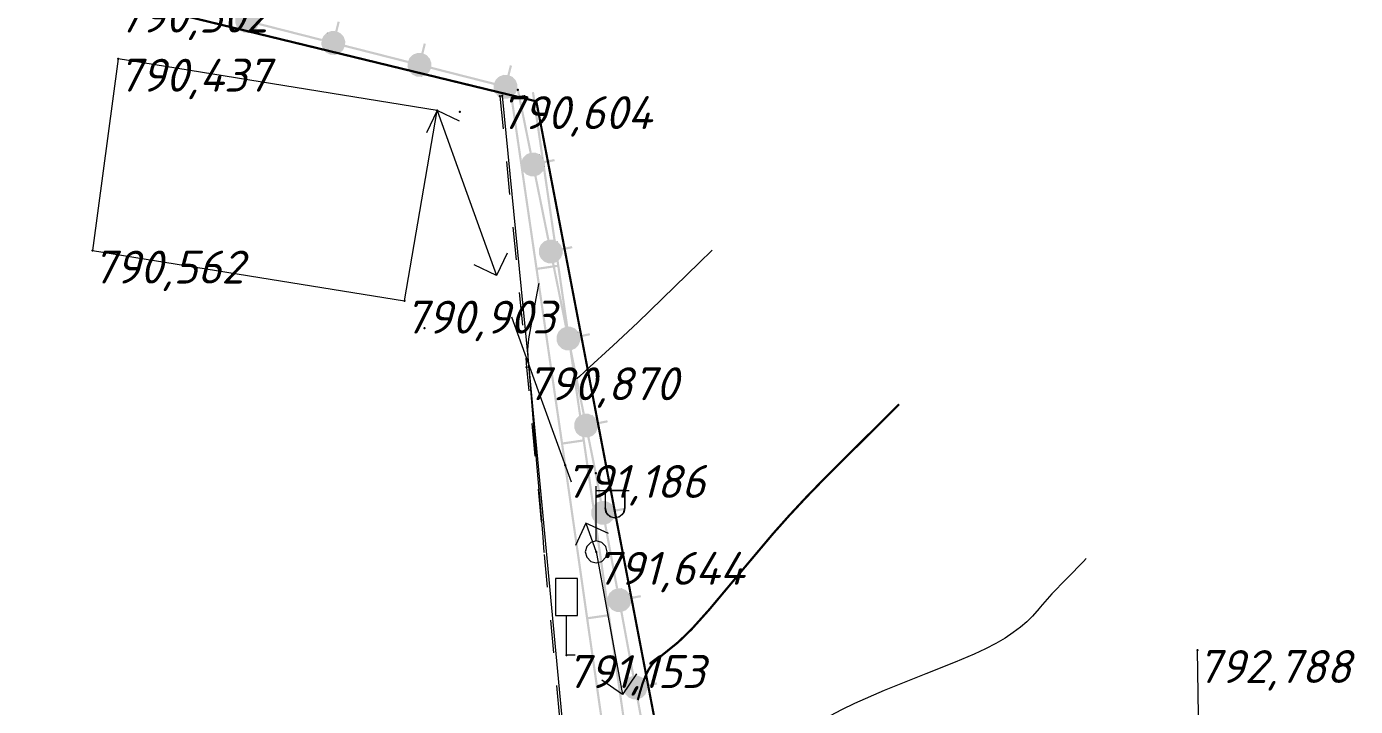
# Model space of a CAD drawing. Header units: metres. Extents: x 629572 to 645168, y 4785785 to 4790166.
# Drawn here: x 634812.4 to 634873, y 4788317.5 to 4788348.5 of the extents above; entities that cross this region are included whole.
import ezdxf

# ---------------------------------------------------------------- set-up
doc = ezdxf.new("R2010")
doc.units = ezdxf.units.M
doc.linetypes.add('Сплошная', pattern=[0])
doc.linetypes.add('Штриховая 1.5-1.5', pattern=[3, 1.5, -1.5])
doc.layers.get('0').update_dxf_attribs({"linetype": 'CONTINUOUS'})
for name, color, linetype in [('Газопровод подземный', 7, 'CONTINUOUS'), ('Горизонтали', 7, 'CONTINUOUS'), ('Дороги  грунтовые_ проселочные (бровка-сплошная)', 7, 'CONTINUOUS'), ('Дороги с покрытием (край_ бровка)', 7, 'CONTINUOUS'), ('Дорожн. знаки (прочие)', 7, 'CONTINUOUS'), ('Здания и строения', 7, 'CONTINUOUS'), ('Нурсултан', 7, 'CONTINUOUS'), ('Ограды каменные и жб (H более 1м) - по краю', 7, 'CONTINUOUS'), ('Ограды металлические (H более 1м) на металлических круглых столбах с шагом', 7, 'CONTINUOUS'), ('Проезжие части улиц и тротуаров (без бортового камня)', 7, 'CONTINUOUS'), ('Фонарь электр._ на мет.столб', 7, 'CONTINUOUS')]:
    doc.layers.add(name, color=color, linetype=linetype)
doc.layers.add('ЛЭП н.напряж. подзем.', color=10, linetype='SIL_KAB_NIZVOLT', lineweight=13)
doc.styles.add('ISOCPEUR', font='isocpeui.ttf')
doc.styles.get("Standard").update_dxf_attribs({"font": 'isocpeui.ttf'})
doc.linetypes.add('GAZ_NADZ', pattern='A,10,-2.2,["|",Standard,S=1.8,R=0,X=-1.5,Y=-1],0,["-",Standard,S=1.5,R=0,X=-1.5,Y=0.05],-0.05', length=12.25)
doc.linetypes.add('SIL_KAB_NIZVOLT', pattern='A,1,["<",Standard,S=1.6,R=0,X=-1,Y=-0.8],6,0,1,[">",Standard,S=1.6,R=0,X=-0.8,Y=-0.8],-2,8,-2', length=20)

# ---------------------------------------------------------------- blocks, each defined once
blk = doc.blocks.new('15 - 206.3.а знаки дорожн прочие')
at = {"color": 7, "linetype": 'Continuous', "lineweight": 0, "true_color": 0xffffff, "flags": 128}
blk.add_lwpolyline([(0.5, 3.5), (-0.5, 3.5), (-0.5, 1.8), (0, 1.8), (0.5, 1.8), (0.5, 3.5)], close=True, dxfattribs=at)
at = {"color": 7, "linetype": 'Continuous', "lineweight": 0, "flags": 128}
blk.add_lwpolyline([(0.4, 0), (0, 0), (0, 1.8)], dxfattribs=at)
at = {"color": 7, "style": 'ISOCPEUR', "flags": 1}
for tag in ['X', 'Отметка', 'Имя объекта CREDO-III', 'Код объекта CREDO-III', 'Номер', 'Примечание', 'Y']:
    blk.add_attdef(tag, (0, 0), '', height=2.5, dxfattribs=at)
blk = doc.blocks.new('34 - 110.1.1 фонарь на  метал.столб')
at = {"color": 7, "linetype": 'Continuous', "lineweight": 0, "flags": 128}
for points in [[(0, 0.5), (0, 3)], [(0, 2.8), (1.5, 2.8)], [(0.4, 2.8), (0.4, 2)], [(1.3, 2.8), (1.3, 2)], [(1.3, 2), (1.266, 1.828), (1.168, 1.682), (1.022, 1.584), (0.85, 1.55), (0.678, 1.584), (0.532, 1.682), (0.434, 1.828), (0.4, 2)]]:
    blk.add_lwpolyline(points, dxfattribs=at)
at = {"color": 7, "linetype": 'Continuous', "lineweight": 0, "true_color": 0xffffff, "flags": 128}
blk.add_lwpolyline([(1.3, 2.8), (0.4, 2.8), (0.4, 2), (0.46, 1.775), (0.625, 1.61), (0.85, 1.55), (1.075, 1.61), (1.24, 1.775), (1.3, 2), (1.3, 2.8)], close=True, dxfattribs=at)
at = {"color": 7, "linetype": 'Continuous', "lineweight": 0, "flags": 128}
blk.add_lwpolyline([(0, 0.5), (-0.25, 0.433), (-0.433, 0.25), (-0.5, 0), (-0.433, -0.25), (-0.25, -0.433), (0, -0.5), (0.25, -0.433), (0.433, -0.25), (0.5, 0), (0.433, 0.25), (0.25, 0.433), (0, 0.5)], close=True, dxfattribs=at)
at = {"color": 7, "style": 'ISOCPEUR', "flags": 1}
for tag in ['X', 'Отметка', 'Имя объекта CREDO-III', 'Код объекта CREDO-III', 'Y']:
    blk.add_attdef(tag, (0, 0), '', height=2.5, dxfattribs=at)

msp = doc.modelspace()

# ---------------------------------------------------------------- hatches: boundary and pattern name
at = {"layer": 'Ограды каменные и жб (H более 1м) - по краю'}
for points in [[(634834.798, 4788343.237), (634835.21, 4788340.411), (634835.647, 4788337.414), (634835.654, 4788337.364), (634835.704, 4788337.371), (634836.693, 4788337.516), (634836.686, 4788337.565), (634836.693, 4788337.516), (634836.743, 4788337.523), (634836.736, 4788337.572), (634836.298, 4788340.57), (634835.886, 4788343.396), (634835.581, 4788345.489), (634835.482, 4788345.474), (634835.787, 4788343.381), (634836.199, 4788340.555), (634836.629, 4788337.607), (634835.739, 4788337.477), (634835.309, 4788340.425), (634834.897, 4788343.251), (634834.591, 4788345.344), (634834.493, 4788345.33)], [(634835.96, 4788335.271), (634836.372, 4788332.445), (634836.809, 4788329.448), (634836.816, 4788329.398), (634836.866, 4788329.406), (634837.855, 4788329.55), (634837.905, 4788329.557), (634837.897, 4788329.607), (634837.848, 4788329.599), (634837.897, 4788329.607), (634837.46, 4788332.604), (634837.048, 4788335.43), (634836.743, 4788337.523), (634836.644, 4788337.508), (634836.949, 4788335.415), (634837.361, 4788332.589), (634837.791, 4788329.642), (634836.901, 4788329.512), (634836.471, 4788332.46), (634836.059, 4788335.286), (634835.753, 4788337.378), (634835.654, 4788337.364)], [(634837.217, 4788327.319), (634837.05, 4788328.484), (634837.05, 4788328.484), (634837.05, 4788328.484), (634837.001, 4788328.477), (634837.05, 4788328.484), (634836.915, 4788329.413), (634836.816, 4788329.398), (634836.952, 4788328.47), (634836.995, 4788328.476), (634836.952, 4788328.47), (634837.118, 4788327.305), (634837.524, 4788324.478), (634837.953, 4788321.48), (634837.96, 4788321.43), (634838.01, 4788321.437), (634839, 4788321.579), (634838.993, 4788321.629), (634839, 4788321.579), (634839.049, 4788321.586), (634839.042, 4788321.636), (634838.612, 4788324.634), (634838.207, 4788327.461), (634838.04, 4788328.626), (634838.04, 4788328.627), (634838.04, 4788328.629), (634837.905, 4788329.557), (634837.806, 4788329.543), (634837.941, 4788328.614), (634837.941, 4788328.613), (634837.941, 4788328.612), (634838.108, 4788327.447), (634838.513, 4788324.62), (634838.936, 4788321.671), (634838.045, 4788321.543), (634837.623, 4788324.492)], [(634839.179, 4788313.622), (634839.18, 4788313.622), (634839.18, 4788313.622), (634838.765, 4788316.524), (634838.359, 4788319.351), (634838.059, 4788321.444), (634837.96, 4788321.43), (634838.26, 4788319.336), (634838.666, 4788316.509), (634839.081, 4788313.607), (634839.082, 4788313.606), (634839.082, 4788313.605), (634839.1, 4788313.509), (634839.11, 4788313.46), (634839.159, 4788313.47), (634840.141, 4788313.658), (634840.19, 4788313.668), (634840.18, 4788313.717), (634840.167, 4788313.788), (634839.754, 4788316.665), (634839.349, 4788319.493), (634839.049, 4788321.586), (634838.95, 4788321.572), (634839.25, 4788319.478), (634839.655, 4788316.651), (634840.068, 4788313.771), (634840.073, 4788313.747), (634839.189, 4788313.577), (634839.18, 4788313.622)]]:
    msp.add_hatch(color=7, dxfattribs=at).paths.add_polyline_path(points)
at = {"layer": 'Ограды металлические (H более 1м) на металлических круглых столбах с шагом'}
for points in [[(634823.016, 4788348.543), (634825.884, 4788347.813), (634825.908, 4788347.91), (634823.041, 4788348.64), (634823.049, 4788348.793), (634822.999, 4788348.796), (634822.999, 4788348.796), (634823.042, 4788348.794), (634823.049, 4788348.793), (634823.046, 4788348.813), (634822.981, 4788348.997), (634822.934, 4788348.98), (634822.971, 4788349.013), (634822.919, 4788349.033), (634822.887, 4788349.046), (634822.971, 4788349.013), (634822.841, 4788349.159), (634822.834, 4788349.166), (634822.825, 4788349.17), (634822.804, 4788349.125), (634822.804, 4788349.125), (634822.825, 4788349.17), (634822.805, 4788349.17), (634822.723, 4788349.167), (634822.825, 4788349.17), (634822.686, 4788349.237), (634822.799, 4788349.681), (634822.703, 4788349.706), (634822.589, 4788349.261), (634822.455, 4788349.268), (634822.435, 4788349.269), (634822.426, 4788349.27), (634822.416, 4788349.267), (634822.295, 4788349.224), (634822.232, 4788349.202), (634822.249, 4788349.154), (634822.249, 4788349.154), (634822.232, 4788349.202), (634822.223, 4788349.198), (634822.215, 4788349.192), (634822.227, 4788349.179), (634822.233, 4788349.173), (634822.215, 4788349.192), (634822.182, 4788349.161), (634822.07, 4788349.061), (634822.104, 4788349.024), (634822.059, 4788349.046), (634821.975, 4788348.87), (634822.01, 4788348.853), (634822.011, 4788348.852), (634821.975, 4788348.87), (634821.97, 4788348.861), (634821.97, 4788348.851), (634822.01, 4788348.848), (634821.97, 4788348.851), (634821.96, 4788348.656), (634821.962, 4788348.636), (634822.009, 4788348.653), (634822.009, 4788348.653), (634821.962, 4788348.636), (634822.027, 4788348.453), (634822.037, 4788348.436), (634822.074, 4788348.469), (634822.037, 4788348.436), (634822.168, 4788348.291), (634822.183, 4788348.279), (634822.359, 4788348.195), (634822.368, 4788348.191), (634822.378, 4788348.19), (634822.553, 4788348.181), (634822.573, 4788348.18), (634822.576, 4788348.23), (634822.592, 4788348.183), (634822.713, 4788348.225), (634822.776, 4788348.248), (634822.786, 4788348.251), (634822.793, 4788348.258), (634822.827, 4788348.288), (634822.938, 4788348.388), (634822.95, 4788348.404), (634822.943, 4788348.407), (634822.905, 4788348.425), (634822.95, 4788348.404)], [(634826.942, 4788347.543), (634829.81, 4788346.813), (634829.834, 4788346.91), (634826.967, 4788347.64), (634826.975, 4788347.794), (634826.972, 4788347.813), (634826.925, 4788347.797), (634826.925, 4788347.797), (634826.972, 4788347.813), (634826.921, 4788347.861), (634826.921, 4788347.861), (634826.972, 4788347.813), (634826.907, 4788347.997), (634826.897, 4788348.014), (634826.767, 4788348.159), (634826.76, 4788348.167), (634826.751, 4788348.171), (634826.731, 4788348.17), (634826.649, 4788348.168), (634826.751, 4788348.171), (634826.612, 4788348.237), (634826.725, 4788348.682), (634826.628, 4788348.707), (634826.515, 4788348.262), (634826.381, 4788348.269), (634826.361, 4788348.27), (634826.342, 4788348.267), (634826.353, 4788348.237), (634826.359, 4788348.22), (634826.342, 4788348.267), (634826.221, 4788348.225), (634826.158, 4788348.202), (634826.175, 4788348.155), (634826.141, 4788348.192), (634826.107, 4788348.162), (634825.996, 4788348.062), (634825.985, 4788348.046), (634825.991, 4788348.043), (634826.03, 4788348.025), (634826.03, 4788348.025), (634825.985, 4788348.046), (634825.9, 4788347.87), (634825.935, 4788347.853), (634825.937, 4788347.853), (634825.9, 4788347.87), (634825.896, 4788347.861), (634825.896, 4788347.851), (634825.937, 4788347.76), (634825.921, 4788347.795), (634825.896, 4788347.851), (634825.885, 4788347.656), (634825.888, 4788347.637), (634825.953, 4788347.453), (634826, 4788347.47), (634825.963, 4788347.436), (634826.015, 4788347.416), (634826.047, 4788347.404), (634826.047, 4788347.404), (634825.963, 4788347.436), (634826.094, 4788347.291), (634826.1, 4788347.284), (634826.109, 4788347.28), (634826.131, 4788347.325), (634826.131, 4788347.325), (634826.109, 4788347.28), (634826.129, 4788347.28), (634826.212, 4788347.283), (634826.109, 4788347.28), (634826.285, 4788347.196), (634826.302, 4788347.232), (634826.285, 4788347.196), (634826.294, 4788347.191), (634826.304, 4788347.191), (634826.306, 4788347.231), (634826.304, 4788347.191), (634826.479, 4788347.182), (634826.499, 4788347.18), (634826.509, 4788347.18), (634826.518, 4788347.183), (634826.639, 4788347.226), (634826.702, 4788347.248), (634826.686, 4788347.295), (634826.686, 4788347.295), (634826.702, 4788347.248), (634826.712, 4788347.252), (634826.719, 4788347.258), (634826.708, 4788347.271), (634826.699, 4788347.28), (634826.719, 4788347.258), (634826.753, 4788347.289), (634826.864, 4788347.389), (634826.876, 4788347.404), (634826.869, 4788347.408), (634826.831, 4788347.426), (634826.831, 4788347.426), (634826.876, 4788347.404)], [(634822.582, 4788348.213), (634822.576, 4788348.23), (634822.573, 4788348.18), (634822.592, 4788348.183)], [(634826.158, 4788348.202), (634826.149, 4788348.199), (634826.141, 4788348.192), (634826.152, 4788348.18), (634826.175, 4788348.155)], [(634825.969, 4788347.459), (634825.953, 4788347.453), (634825.963, 4788347.436), (634826, 4788347.47)], [(634830.868, 4788346.544), (634833.735, 4788345.814), (634833.76, 4788345.911), (634830.893, 4788346.641), (634830.901, 4788346.795), (634830.901, 4788346.805), (634830.898, 4788346.814), (634830.851, 4788346.797), (634830.851, 4788346.797), (634830.898, 4788346.814), (634830.833, 4788346.998), (634830.83, 4788347.007), (634830.823, 4788347.015), (634830.771, 4788347.035), (634830.739, 4788347.047), (634830.823, 4788347.015), (634830.692, 4788347.16), (634830.655, 4788347.126), (634830.668, 4788347.138), (634830.692, 4788347.16), (634830.677, 4788347.172), (634830.657, 4788347.171), (634830.612, 4788347.17), (634830.677, 4788347.172), (634830.538, 4788347.238), (634830.651, 4788347.683), (634830.554, 4788347.707), (634830.441, 4788347.263), (634830.307, 4788347.27), (634830.287, 4788347.271), (634830.277, 4788347.271), (634830.268, 4788347.268), (634830.147, 4788347.225), (634830.084, 4788347.203), (634830.074, 4788347.2), (634830.067, 4788347.193), (634830.078, 4788347.181), (634830.1, 4788347.156), (634830.067, 4788347.193), (634830.033, 4788347.163), (634829.922, 4788347.063), (634829.955, 4788347.025), (634829.922, 4788347.063), (634829.915, 4788347.056), (634829.91, 4788347.047), (634829.826, 4788346.871), (634829.861, 4788346.854), (634829.862, 4788346.854), (634829.862, 4788346.854), (634829.826, 4788346.871), (634829.822, 4788346.862), (634829.821, 4788346.852), (634829.861, 4788346.85), (634829.821, 4788346.852), (634829.847, 4788346.794), (634829.862, 4788346.76), (634829.862, 4788346.76), (634829.847, 4788346.794), (634829.846, 4788346.796), (634829.821, 4788346.852), (634829.811, 4788346.657), (634829.811, 4788346.647), (634829.814, 4788346.638), (634829.861, 4788346.654), (634829.861, 4788346.654), (634829.814, 4788346.638), (634829.865, 4788346.59), (634829.814, 4788346.638), (634829.879, 4788346.454), (634829.882, 4788346.445), (634829.889, 4788346.437), (634829.941, 4788346.417), (634829.973, 4788346.405), (634829.889, 4788346.437), (634830.019, 4788346.292), (634830.057, 4788346.326), (634830.057, 4788346.326), (634830.043, 4788346.314), (634830.019, 4788346.292), (634830.035, 4788346.28), (634830.055, 4788346.281), (634830.1, 4788346.282), (634830.035, 4788346.28), (634830.211, 4788346.196), (634830.22, 4788346.192), (634830.23, 4788346.191), (634830.405, 4788346.182), (634830.425, 4788346.181), (634830.427, 4788346.231), (634830.444, 4788346.184), (634830.565, 4788346.227), (634830.628, 4788346.249), (634830.637, 4788346.252), (634830.645, 4788346.259), (634830.679, 4788346.289), (634830.79, 4788346.389), (634830.756, 4788346.427), (634830.79, 4788346.389), (634830.797, 4788346.396), (634830.801, 4788346.405)], [(634835.475, 4788342.734), (634834.895, 4788345.593), (634834.846, 4788345.583), (634834.858, 4788345.631), (634834.818, 4788345.642), (634834.826, 4788345.795), (634834.824, 4788345.815), (634834.759, 4788345.999), (634834.749, 4788346.015), (634834.696, 4788346.035), (634834.664, 4788346.048), (634834.749, 4788346.015), (634834.618, 4788346.161), (634834.612, 4788346.168), (634834.603, 4788346.172), (634834.581, 4788346.127), (634834.581, 4788346.127), (634834.603, 4788346.172), (634834.582, 4788346.172), (634834.5, 4788346.169), (634834.603, 4788346.172), (634834.464, 4788346.239), (634834.577, 4788346.683), (634834.48, 4788346.708), (634834.367, 4788346.263), (634834.233, 4788346.27), (634834.213, 4788346.271), (634834.203, 4788346.272), (634834.194, 4788346.269), (634834.204, 4788346.238), (634834.21, 4788346.222), (634834.194, 4788346.269), (634834.073, 4788346.226), (634834.01, 4788346.204), (634834.026, 4788346.156), (634834.01, 4788346.204), (634834, 4788346.2), (634833.993, 4788346.194), (634834.004, 4788346.181), (634834.011, 4788346.173), (634833.993, 4788346.194), (634833.959, 4788346.163), (634833.848, 4788346.063), (634833.836, 4788346.048), (634833.843, 4788346.044), (634833.881, 4788346.026), (634833.836, 4788346.048), (634833.752, 4788345.872), (634833.748, 4788345.863), (634833.747, 4788345.853), (634833.786, 4788345.766), (634833.772, 4788345.797), (634833.747, 4788345.853), (634833.737, 4788345.658), (634833.74, 4788345.639), (634833.805, 4788345.455), (634833.815, 4788345.438), (634833.945, 4788345.293), (634833.952, 4788345.285), (634833.961, 4788345.281), (634833.981, 4788345.282), (634834.063, 4788345.284), (634834.063, 4788345.284), (634833.961, 4788345.281), (634834.137, 4788345.197), (634834.154, 4788345.233), (634834.137, 4788345.197), (634834.146, 4788345.193), (634834.156, 4788345.192), (634834.158, 4788345.232), (634834.158, 4788345.232), (634834.156, 4788345.192), (634834.331, 4788345.183), (634834.351, 4788345.182), (634834.36, 4788345.181), (634834.37, 4788345.185), (634834.491, 4788345.227), (634834.554, 4788345.25), (634834.537, 4788345.297), (634834.571, 4788345.26), (634834.604, 4788345.29), (634834.716, 4788345.39), (634834.727, 4788345.406), (634834.72, 4788345.409), (634834.682, 4788345.427), (634834.682, 4788345.427), (634834.727, 4788345.406), (634834.794, 4788345.545), (634834.803, 4788345.542), (634835.377, 4788342.714)], [(634830.444, 4788346.184), (634830.433, 4788346.215), (634830.427, 4788346.231), (634830.425, 4788346.181), (634830.435, 4788346.181)], [(634834.571, 4788345.26), (634834.559, 4788345.272), (634834.537, 4788345.297), (634834.554, 4788345.25), (634834.563, 4788345.253)], [(634835.595, 4788341.643), (634836.183, 4788338.744), (634836.281, 4788338.764), (634835.693, 4788341.663), (634835.835, 4788341.723), (634835.844, 4788341.727), (634835.851, 4788341.734), (634835.872, 4788341.8), (634835.872, 4788341.8), (634835.851, 4788341.734), (634835.988, 4788341.872), (634835.999, 4788341.889), (634835.953, 4788341.907), (634835.999, 4788341.889), (634835.994, 4788341.944), (634835.991, 4788341.978), (634835.999, 4788341.889), (634836.073, 4788342.069), (634836.027, 4788342.088), (634836.077, 4788342.088), (634836.076, 4788342.242), (634836.526, 4788342.334), (634836.506, 4788342.432), (634836.056, 4788342.34), (634836.004, 4788342.464), (634835.997, 4788342.482), (634835.951, 4788342.463), (634835.986, 4788342.499), (634835.895, 4788342.589), (634835.847, 4788342.636), (634835.812, 4788342.6), (634835.831, 4788342.647), (634835.789, 4788342.664), (634835.651, 4788342.721), (634835.632, 4788342.674), (634835.651, 4788342.721), (634835.631, 4788342.724), (634835.436, 4788342.724), (634835.436, 4788342.685), (634835.436, 4788342.684), (634835.436, 4788342.724), (634835.426, 4788342.724), (634835.417, 4788342.72), (634835.352, 4788342.643), (634835.352, 4788342.643), (634835.378, 4788342.673), (634835.417, 4788342.72), (634835.237, 4788342.644), (634835.228, 4788342.641), (634835.221, 4788342.634), (634835.2, 4788342.567), (634835.2, 4788342.567), (634835.221, 4788342.634), (634835.084, 4788342.495), (634835.073, 4788342.479), (634835.119, 4788342.46), (634835.073, 4788342.479), (634835.078, 4788342.423), (634835.08, 4788342.389), (634835.08, 4788342.389), (634835.073, 4788342.479), (634834.999, 4788342.298), (634835.035, 4788342.283), (634835.029, 4788342.286), (634834.999, 4788342.298), (634834.995, 4788342.279), (634835.045, 4788342.279), (634835.045, 4788342.279), (634834.995, 4788342.279), (634835.004, 4788342.261), (634835.042, 4788342.188), (634835.042, 4788342.188), (634834.995, 4788342.279), (634834.996, 4788342.084), (634834.996, 4788342.074), (634835, 4788342.065), (634835.067, 4788341.903), (634835.075, 4788341.885), (634835.079, 4788341.876), (634835.086, 4788341.869), (634835.177, 4788341.778), (634835.225, 4788341.731), (634835.241, 4788341.721), (634835.283, 4788341.703), (634835.421, 4788341.647), (634835.431, 4788341.643), (634835.44, 4788341.643)], [(634835.847, 4788342.636), (634835.84, 4788342.643), (634835.831, 4788342.647), (634835.825, 4788342.631), (634835.812, 4788342.6)], [(634835.963, 4788342.476), (634835.951, 4788342.463), (634835.997, 4788342.482), (634835.986, 4788342.499)], [(634836.043, 4788342.081), (634836.073, 4788342.069), (634836.077, 4788342.088), (634836.027, 4788342.088)], [(634836.4, 4788337.673), (634836.989, 4788334.774), (634837.087, 4788334.793), (634836.498, 4788337.693), (634836.64, 4788337.753), (634836.65, 4788337.757), (634836.657, 4788337.764), (634836.678, 4788337.83), (634836.678, 4788337.83), (634836.657, 4788337.764), (634836.794, 4788337.902), (634836.805, 4788337.918), (634836.758, 4788337.937), (634836.805, 4788337.918), (634836.8, 4788337.974), (634836.799, 4788337.989), (634836.805, 4788337.918), (634836.879, 4788338.099), (634836.882, 4788338.118), (634836.873, 4788338.136), (634836.835, 4788338.209), (634836.882, 4788338.118), (634836.882, 4788338.272), (634837.332, 4788338.363), (634837.312, 4788338.462), (634836.862, 4788338.37), (634836.81, 4788338.494), (634836.802, 4788338.512), (634836.756, 4788338.493), (634836.756, 4788338.493), (634836.802, 4788338.512), (634836.792, 4788338.528), (634836.7, 4788338.619), (634836.653, 4788338.666), (634836.618, 4788338.63), (634836.618, 4788338.63), (634836.637, 4788338.677), (634836.595, 4788338.694), (634836.456, 4788338.751), (634836.437, 4788338.754), (634836.242, 4788338.754), (634836.232, 4788338.754), (634836.223, 4788338.75), (634836.158, 4788338.673), (634836.158, 4788338.673), (634836.183, 4788338.703), (634836.223, 4788338.75), (634836.043, 4788338.674), (634836.034, 4788338.671), (634836.027, 4788338.663), (634836.006, 4788338.597), (634836.006, 4788338.597), (634836.027, 4788338.663), (634835.889, 4788338.525), (634835.879, 4788338.509), (634835.925, 4788338.49), (634835.879, 4788338.509), (634835.883, 4788338.453), (634835.886, 4788338.419), (634835.879, 4788338.509), (634835.805, 4788338.328), (634835.851, 4788338.309), (634835.851, 4788338.309), (634835.835, 4788338.316), (634835.805, 4788338.328), (634835.801, 4788338.309), (634835.81, 4788338.291), (634835.848, 4788338.218), (634835.848, 4788338.218), (634835.801, 4788338.309), (634835.802, 4788338.114), (634835.842, 4788338.114), (634835.842, 4788338.114), (634835.802, 4788338.114), (634835.802, 4788338.104), (634835.806, 4788338.095), (634835.873, 4788337.933), (634835.881, 4788337.915), (634835.885, 4788337.906), (634835.892, 4788337.899), (634835.983, 4788337.808), (634836.03, 4788337.761), (634836.047, 4788337.751), (634836.089, 4788337.733), (634836.227, 4788337.677), (634836.236, 4788337.673), (634836.246, 4788337.673)], [(634836.653, 4788338.666), (634836.646, 4788338.673), (634836.637, 4788338.677), (634836.63, 4788338.661), (634836.618, 4788338.63)], [(634837.206, 4788333.703), (634837.795, 4788330.804), (634837.893, 4788330.823), (634837.304, 4788333.723), (634837.446, 4788333.783), (634837.455, 4788333.787), (634837.462, 4788333.794), (634837.427, 4788333.829), (634837.462, 4788333.794), (634837.6, 4788333.932), (634837.61, 4788333.948), (634837.684, 4788334.129), (634837.638, 4788334.148), (634837.638, 4788334.148), (634837.654, 4788334.141), (634837.684, 4788334.129), (634837.688, 4788334.148), (634837.679, 4788334.166), (634837.641, 4788334.239), (634837.688, 4788334.148), (634837.688, 4788334.302), (634838.137, 4788334.393), (634838.117, 4788334.491), (634837.668, 4788334.4), (634837.616, 4788334.524), (634837.608, 4788334.542), (634837.562, 4788334.523), (634837.597, 4788334.558), (634837.506, 4788334.649), (634837.459, 4788334.696), (634837.452, 4788334.703), (634837.443, 4788334.707), (634837.436, 4788334.691), (634837.424, 4788334.66), (634837.443, 4788334.707), (634837.4, 4788334.724), (634837.262, 4788334.781), (634837.243, 4788334.784), (634837.048, 4788334.784), (634837.038, 4788334.784), (634837.029, 4788334.78), (634836.849, 4788334.704), (634836.839, 4788334.7), (634836.832, 4788334.693), (634836.868, 4788334.658), (634836.868, 4788334.658), (634836.832, 4788334.693), (634836.695, 4788334.555), (634836.684, 4788334.539), (634836.689, 4788334.483), (634836.692, 4788334.449), (634836.692, 4788334.449), (634836.684, 4788334.539), (634836.61, 4788334.358), (634836.657, 4788334.339), (634836.657, 4788334.339), (634836.64, 4788334.346), (634836.61, 4788334.358), (634836.607, 4788334.339), (634836.616, 4788334.321), (634836.654, 4788334.248), (634836.654, 4788334.248), (634836.607, 4788334.339), (634836.607, 4788334.144), (634836.647, 4788334.144), (634836.647, 4788334.144), (634836.607, 4788334.144), (634836.607, 4788334.134), (634836.611, 4788334.125), (634836.679, 4788333.963), (634836.687, 4788333.945), (634836.69, 4788333.936), (634836.698, 4788333.929), (634836.789, 4788333.838), (634836.836, 4788333.791), (634836.871, 4788333.827), (634836.836, 4788333.791), (634836.852, 4788333.78), (634836.894, 4788333.763), (634837.033, 4788333.707), (634837.042, 4788333.703), (634837.052, 4788333.703)], [(634837.574, 4788334.535), (634837.562, 4788334.523), (634837.608, 4788334.542), (634837.597, 4788334.558)], [(634838.677, 4788326.848), (634838.441, 4788328.12), (634838.399, 4788328.112), (634838.392, 4788328.111), (634838.399, 4788328.112), (634838.441, 4788328.121), (634838.11, 4788329.753), (634838.252, 4788329.813), (634838.261, 4788329.817), (634838.268, 4788329.824), (634838.233, 4788329.859), (634838.233, 4788329.859), (634838.233, 4788329.859), (634838.268, 4788329.824), (634838.405, 4788329.962), (634838.416, 4788329.978), (634838.411, 4788330.034), (634838.411, 4788330.044), (634838.416, 4788329.978), (634838.49, 4788330.159), (634838.444, 4788330.178), (634838.444, 4788330.178), (634838.46, 4788330.171), (634838.49, 4788330.159), (634838.494, 4788330.178), (634838.485, 4788330.196), (634838.447, 4788330.269), (634838.494, 4788330.178), (634838.493, 4788330.332), (634838.943, 4788330.423), (634838.923, 4788330.521), (634838.473, 4788330.43), (634838.422, 4788330.554), (634838.414, 4788330.572), (634838.368, 4788330.553), (634838.414, 4788330.572), (634838.41, 4788330.581), (634838.403, 4788330.588), (634838.312, 4788330.679), (634838.264, 4788330.726), (634838.229, 4788330.69), (634838.248, 4788330.737), (634838.206, 4788330.754), (634838.068, 4788330.811), (634838.059, 4788330.814), (634838.049, 4788330.814), (634837.853, 4788330.814), (634837.844, 4788330.813), (634837.834, 4788330.81), (634837.85, 4788330.773), (634837.834, 4788330.81), (634837.77, 4788330.733), (634837.77, 4788330.733), (634837.795, 4788330.763), (634837.834, 4788330.81), (634837.654, 4788330.734), (634837.645, 4788330.73), (634837.638, 4788330.723), (634837.674, 4788330.688), (634837.638, 4788330.723), (634837.501, 4788330.585), (634837.49, 4788330.569), (634837.495, 4788330.513), (634837.496, 4788330.503), (634837.49, 4788330.569), (634837.416, 4788330.388), (634837.462, 4788330.369), (634837.462, 4788330.369), (634837.446, 4788330.376), (634837.416, 4788330.388), (634837.412, 4788330.369), (634837.422, 4788330.351), (634837.459, 4788330.278), (634837.412, 4788330.369), (634837.413, 4788330.174), (634837.413, 4788330.164), (634837.417, 4788330.155), (634837.454, 4788330.17), (634837.417, 4788330.155), (634837.485, 4788329.993), (634837.492, 4788329.975), (634837.538, 4788329.994), (634837.492, 4788329.975), (634837.496, 4788329.966), (634837.503, 4788329.959), (634837.594, 4788329.868), (634837.642, 4788329.821), (634837.649, 4788329.814), (634837.658, 4788329.81), (634837.664, 4788329.826), (634837.677, 4788329.857), (634837.658, 4788329.81), (634837.7, 4788329.793), (634837.839, 4788329.736), (634837.848, 4788329.733), (634837.858, 4788329.733), (634838.012, 4788329.733), (634838.343, 4788328.101), (634838.579, 4788326.83)], [(634838.242, 4788330.721), (634838.229, 4788330.69), (634838.264, 4788330.726), (634838.248, 4788330.737)], [(634838.778, 4788325.756), (634839.317, 4788322.847), (634839.416, 4788322.865), (634838.876, 4788325.775), (634839.019, 4788325.832), (634839.001, 4788325.878), (634839.016, 4788325.839), (634839.019, 4788325.832), (634839.028, 4788325.835), (634839.036, 4788325.842), (634839.001, 4788325.878), (634839.036, 4788325.842), (634839.175, 4788325.979), (634839.144, 4788326.011), (634839.164, 4788325.99), (634839.175, 4788325.979), (634839.186, 4788325.995), (634839.14, 4788326.014), (634839.186, 4788325.995), (634839.183, 4788326.05), (634839.18, 4788326.085), (634839.186, 4788325.995), (634839.263, 4788326.174), (634839.217, 4788326.194), (634839.267, 4788326.193), (634839.258, 4788326.211), (634839.222, 4788326.285), (634839.267, 4788326.193), (634839.269, 4788326.347), (634839.721, 4788326.431), (634839.702, 4788326.529), (634839.251, 4788326.445), (634839.201, 4788326.57), (634839.194, 4788326.588), (634839.148, 4788326.57), (634839.148, 4788326.57), (634839.194, 4788326.588), (634839.19, 4788326.598), (634839.183, 4788326.605), (634839.16, 4788326.582), (634839.155, 4788326.577), (634839.183, 4788326.605), (634839.094, 4788326.697), (634839.047, 4788326.745), (634839.031, 4788326.756), (634838.989, 4788326.773), (634838.852, 4788326.833), (634838.832, 4788326.787), (634838.852, 4788326.833), (634838.833, 4788326.837), (634838.833, 4788326.829), (634838.832, 4788326.806), (634838.833, 4788326.837), (634838.638, 4788326.839), (634838.628, 4788326.839), (634838.619, 4788326.836), (634838.437, 4788326.763), (634838.456, 4788326.717), (634838.44, 4788326.756), (634838.437, 4788326.763), (634838.428, 4788326.76), (634838.421, 4788326.753), (634838.281, 4788326.617), (634838.316, 4788326.581), (634838.293, 4788326.605), (634838.281, 4788326.617), (634838.27, 4788326.6), (634838.316, 4788326.581), (634838.316, 4788326.581), (634838.27, 4788326.6), (634838.193, 4788326.421), (634838.239, 4788326.401), (634838.239, 4788326.401), (634838.223, 4788326.408), (634838.193, 4788326.421), (634838.189, 4788326.402), (634838.198, 4788326.384), (634838.235, 4788326.31), (634838.235, 4788326.31), (634838.189, 4788326.402), (634838.187, 4788326.207), (634838.187, 4788326.197), (634838.19, 4788326.188), (634838.227, 4788326.203), (634838.19, 4788326.188), (634838.255, 4788326.025), (634838.263, 4788326.007), (634838.273, 4788325.99), (634838.363, 4788325.898), (634838.409, 4788325.851), (634838.416, 4788325.843), (634838.425, 4788325.839), (634838.467, 4788325.822), (634838.605, 4788325.763), (634838.624, 4788325.758)], [(634839.263, 4788326.174), (634839.267, 4788326.183), (634839.267, 4788326.193), (634839.217, 4788326.194), (634839.233, 4788326.187)], [(634839.516, 4788321.773), (634840.056, 4788318.864), (634840.154, 4788318.882), (634839.615, 4788321.792), (634839.758, 4788321.849), (634839.739, 4788321.895), (634839.755, 4788321.856), (634839.758, 4788321.849), (634839.774, 4788321.859), (634839.914, 4788321.995), (634839.921, 4788322.002), (634839.925, 4788322.012), (634840.002, 4788322.191), (634840.006, 4788322.21), (634840.008, 4788322.364), (634840.459, 4788322.448), (634840.441, 4788322.546), (634839.99, 4788322.462), (634839.94, 4788322.587), (634839.933, 4788322.605), (634839.886, 4788322.587), (634839.922, 4788322.622), (634839.832, 4788322.714), (634839.786, 4788322.761), (634839.75, 4788322.727), (634839.786, 4788322.761), (634839.779, 4788322.769), (634839.77, 4788322.772), (634839.728, 4788322.79), (634839.591, 4788322.849), (634839.571, 4788322.804), (634839.571, 4788322.854), (634839.376, 4788322.856), (634839.366, 4788322.856), (634839.357, 4788322.853), (634839.372, 4788322.815), (634839.357, 4788322.853), (634839.176, 4788322.78), (634839.16, 4788322.77), (634839.194, 4788322.734), (634839.186, 4788322.754), (634839.194, 4788322.734), (634839.16, 4788322.77), (634839.02, 4788322.633), (634839.013, 4788322.626), (634839.009, 4788322.617), (634838.932, 4788322.438), (634838.928, 4788322.419), (634838.925, 4788322.224), (634838.925, 4788322.214), (634838.929, 4788322.205), (634838.994, 4788322.042), (634839.001, 4788322.024), (634839.005, 4788322.014), (634839.012, 4788322.007), (634839.035, 4788322.03), (634839.048, 4788322.042), (634839.012, 4788322.007), (634839.101, 4788321.915), (634839.148, 4788321.867), (634839.184, 4788321.902), (634839.184, 4788321.902), (634839.148, 4788321.867), (634839.155, 4788321.86), (634839.164, 4788321.856), (634839.171, 4788321.872), (634839.177, 4788321.886), (634839.164, 4788321.856), (634839.206, 4788321.838), (634839.343, 4788321.779), (634839.352, 4788321.775), (634839.362, 4788321.775)], [(634839.591, 4788322.849), (634839.581, 4788322.853), (634839.571, 4788322.854), (634839.571, 4788322.846), (634839.571, 4788322.804)], [(634839.899, 4788322.599), (634839.886, 4788322.587), (634839.933, 4788322.605), (634839.922, 4788322.622)], [(634840.255, 4788317.79), (634840.794, 4788314.881), (634840.893, 4788314.899), (634840.353, 4788317.809), (634840.496, 4788317.866), (634840.478, 4788317.912), (634840.494, 4788317.873), (634840.496, 4788317.866), (634840.506, 4788317.869), (634840.513, 4788317.876), (634840.535, 4788317.942), (634840.535, 4788317.942), (634840.513, 4788317.876), (634840.652, 4788318.012), (634840.631, 4788318.034), (634840.641, 4788318.024), (634840.652, 4788318.012), (634840.663, 4788318.028), (634840.618, 4788318.048), (634840.663, 4788318.028), (634840.74, 4788318.208), (634840.695, 4788318.227), (634840.711, 4788318.221), (634840.74, 4788318.208), (634840.745, 4788318.227), (634840.736, 4788318.245), (634840.699, 4788318.319), (634840.745, 4788318.227), (634840.747, 4788318.381), (634841.198, 4788318.465), (634841.18, 4788318.563), (634840.728, 4788318.479), (634840.679, 4788318.604), (634840.671, 4788318.622), (634840.625, 4788318.604), (634840.625, 4788318.604), (634840.661, 4788318.639), (634840.571, 4788318.73), (634840.524, 4788318.778), (634840.508, 4788318.789), (634840.467, 4788318.807), (634840.329, 4788318.866), (634840.309, 4788318.82), (634840.31, 4788318.846), (634840.309, 4788318.82), (634840.329, 4788318.866), (634840.31, 4788318.87), (634840.115, 4788318.873), (634840.105, 4788318.873), (634840.096, 4788318.869), (634840.111, 4788318.832), (634840.111, 4788318.832), (634840.096, 4788318.869), (634839.915, 4788318.797), (634839.933, 4788318.751), (634839.917, 4788318.79), (634839.915, 4788318.797), (634839.905, 4788318.793), (634839.898, 4788318.786), (634839.758, 4788318.65), (634839.79, 4788318.618), (634839.77, 4788318.638), (634839.758, 4788318.65), (634839.747, 4788318.634), (634839.793, 4788318.615), (634839.793, 4788318.615), (634839.747, 4788318.634), (634839.67, 4788318.455), (634839.716, 4788318.435), (634839.716, 4788318.435), (634839.7, 4788318.442), (634839.67, 4788318.455), (634839.666, 4788318.436), (634839.675, 4788318.418), (634839.691, 4788318.387), (634839.666, 4788318.436), (634839.664, 4788318.241), (634839.664, 4788318.231), (634839.667, 4788318.222), (634839.732, 4788318.059), (634839.74, 4788318.04), (634839.786, 4788318.059), (634839.786, 4788318.059), (634839.74, 4788318.04), (634839.75, 4788318.024), (634839.84, 4788317.932), (634839.886, 4788317.884), (634839.893, 4788317.877), (634839.903, 4788317.873), (634839.944, 4788317.855), (634840.082, 4788317.796), (634840.091, 4788317.792), (634840.101, 4788317.792)], [(634840.671, 4788318.622), (634840.668, 4788318.631), (634840.661, 4788318.639), (634840.637, 4788318.616), (634840.625, 4788318.604)]]:
    msp.add_hatch(color=7, dxfattribs=at).paths.add_polyline_path(points)

# ---------------------------------------------------------------- linework, layer by layer
at = {"layer": 'Газопровод подземный', "color": 50, "linetype": 'GAZ_NADZ', "lineweight": 13, "const_width": 0.1, "flags": 128}
msp.add_lwpolyline([(634854.846, 4788244.935), (634835.687, 4788345.061), (634816.606, 4788349.7), (634719.258, 4788371.499), (634636.484, 4788389.171)], dxfattribs=at)
at = {"layer": 'Горизонтали', "color": 34, "linetype": 'Сплошная', "lineweight": 0, "true_color": 0xa55200, "flags": 128}
for points, elevation in [([(634835.171, 4788345.315), (634835.127, 4788345.309), (634834.951, 4788345.289), (634834.907, 4788345.283)], 791), ([(634843.7, 4788338.282), (634843.112, 4788337.702), (634840.318, 4788334.982), (634839.191, 4788333.925), (634837.963, 4788332.802), (634837.882, 4788332.729), (634837.652, 4788332.521), (634837.551, 4788332.43), (634837.537, 4788332.417), (634837.521, 4788332.402)], 791.5), ([(634835.794, 4788336.754), (634835.782, 4788336.704), (634835.656, 4788336.076), (634835.336, 4788334.237), (634835.285, 4788333.751), (634835.291, 4788333.402), (634835.306, 4788333.23), (634835.383, 4788332.313), (634835.684, 4788328.715), (634835.8, 4788327.333), (634835.902, 4788326.107), (634835.978, 4788325.195), (634835.978, 4788325.195), (634836.02, 4788324.699), (634836.033, 4788324.536), (634836.035, 4788324.517), (634836.037, 4788324.491)], 791), ([(634860.758, 4788324.217), (634860.627, 4788324.081), (634859.896, 4788323.327), (634859.844, 4788323.274), (634859.195, 4788322.597), (634858.663, 4788322), (634858.604, 4788321.93), (634858.307, 4788321.592), (634858.045, 4788321.328), (634857.755, 4788321.076), (634857.432, 4788320.833), (634857.058, 4788320.588), (634856.638, 4788320.344), (634856.17, 4788320.1), (634855.65, 4788319.856), (634854.787, 4788319.488), (634853.451, 4788318.956), (634851.544, 4788318.191), (634850.19, 4788317.596), (634849.603, 4788317.311), (634849.079, 4788317.035), (634848.613, 4788316.765), (634848.204, 4788316.501), (634847.655, 4788316.085), (634847.183, 4788315.641), (634846.782, 4788315.164), (634846.442, 4788314.643), (634846.165, 4788314.091), (634845.924, 4788313.46), (634845.708, 4788312.732), (634845.449, 4788311.677), (634845.447, 4788311.672), (634844.311, 4788306.864), (634844.096, 4788305.959), (634844.086, 4788305.914), (634843.792, 4788304.685), (634843.686, 4788304.335), (634843.635, 4788304.225), (634843.534, 4788303.992), (634843.454, 4788303.734), (634843.367, 4788303.342), (634843.288, 4788302.914), (634843.228, 4788302.562), (634843.195, 4788302.366), (634843.187, 4788302.318), (634843.183, 4788302.294), (634843.181, 4788302.283), (634843.181, 4788302.283)], 792.5)]:
    msp.add_lwpolyline(points, dxfattribs=dict(at, elevation=elevation))
at = {"layer": 'Горизонтали', "color": 34, "linetype": 'Сплошная', "lineweight": 0, "const_width": 0.1, "elevation": 792, "flags": 128}
msp.add_lwpolyline([(634852.229, 4788331.249), (634851.87, 4788330.892), (634849.856, 4788328.893), (634849.803, 4788328.84), (634848.783, 4788327.823), (634847.973, 4788326.987), (634847.203, 4788326.16), (634846.468, 4788325.335), (634844.851, 4788323.414), (634843.571, 4788321.887), (634842.762, 4788320.986), (634842.155, 4788320.399), (634841.514, 4788319.881), (634841.189, 4788319.623), (634840.991, 4788319.422), (634840.824, 4788319.181), (634840.671, 4788318.879), (634840.533, 4788318.52), (634840.399, 4788318.076), (634840.35, 4788317.899), (634840.337, 4788317.853), (634840.316, 4788317.777), (634840.315, 4788317.771), (634840.311, 4788317.76)], dxfattribs=at)
at = {"layer": 'Дороги  грунтовые_ проселочные (бровка-сплошная)', "color": 7, "linetype": 'Continuous', "lineweight": 0, "flags": 128}
msp.add_lwpolyline([(634855.925, 4788311.96), (634865.944, 4788312.143), (634865.825, 4788320.038)], dxfattribs=at)
at = {"layer": 'Дороги с покрытием (край_ бровка)', "color": 251, "linetype": 'Сплошная', "lineweight": 0, "true_color": 0x636466, "flags": 128}
msp.add_lwpolyline([(634834.129, 4788345.309), (634835.344, 4788332.943), (634837.162, 4788313.576), (634842.645, 4788285.103), (634842.678, 4788284.842)], dxfattribs=at)
at = {"layer": 'Здания и строения', "color": 8, "linetype": 'Сплошная', "lineweight": 0, "flags": 128}
msp.add_lwpolyline([(634816.621, 4788347.004), (634815.452, 4788338.255), (634829.676, 4788335.972), (634831.164, 4788344.644), (634816.621, 4788347.004)], close=True, dxfattribs=at)
at = {"layer": 'ЛЭП н.напряж. подзем.', "color": 10, "linetype": 'Continuous', "lineweight": 13}
for p, q in [((634831.164, 4788344.644), (634830.683, 4788343.62)), ((634832.188, 4788344.163), (634831.164, 4788344.644)), ((634831.164, 4788344.644), (634832.52, 4788340.881)), ((634832.52, 4788340.881), (634833.877, 4788337.118)), ((634833.877, 4788337.118), (634832.853, 4788337.599)), ((634834.358, 4788338.142), (634833.877, 4788337.118)), ((634834.555, 4788335.236), (634835.911, 4788331.473)), ((634835.911, 4788331.473), (634837.267, 4788327.71)), ((634837.946, 4788325.829), (634837.464, 4788324.805)), ((634838.969, 4788325.347), (634837.946, 4788325.829)), ((634837.946, 4788325.829), (634838.421, 4788324.509)), ((634838.416, 4788324.528), (634838.887, 4788321.954)), ((634838.887, 4788321.954), (634839.607, 4788318.019)), ((634840.25, 4788318.95), (634839.607, 4788318.019)), ((634839.607, 4788318.019), (634838.676, 4788318.662))]:
    msp.add_line(p, q, dxfattribs=at)
at = {"layer": 'Нурсултан', "color": 7}
for p in [(634816.621, 4788347.004, 3.76), (634834.846, 4788345.583, 4.313), (634834.029, 4788345.299, 3.927), (634834.129, 4788345.309, 4.077), (634834.542, 4788345.337, 4.132), (634831.164, 4788344.644, 3.934), (634832.202, 4788344.582, 4.021), (634815.452, 4788338.255, 3.885), (634829.676, 4788335.972, 4.226), (634830.591, 4788334.723, 4.208), (634835.244, 4788332.933, 4.193), (634835.344, 4788332.943, 4.343), (634837.001, 4788328.477, 4.509), (634838.392, 4788328.111, 4.989), (634838.418, 4788324.518, 4.967), (634865.825, 4788320.038, 6.111), (634837.057, 4788319.808, 4.476)]:
    msp.add_point(p, dxfattribs=at)
at = {"layer": 'Проезжие части улиц и тротуаров (без бортового камня)', "linetype": 'Штриховая 1.5-1.5', "lineweight": 0, "flags": 128}
msp.add_lwpolyline([(634834.029, 4788345.299), (634835.244, 4788332.933), (634837.063, 4788313.562), (634842.546, 4788285.087), (634842.596, 4788284.826)], dxfattribs=at)

# ---------------------------------------------------------------- block references
at = {"layer": 'Дорожн. знаки (прочие)', "color": 7, "linetype": 'Continuous'}
msp.add_blockref('15 - 206.3.а знаки дорожн прочие', (634837.057, 4788319.808, 795.239), dxfattribs=at)
at = {"layer": 'Фонарь электр._ на мет.столб', "color": 7, "linetype": 'Continuous'}
msp.add_blockref('34 - 110.1.1 фонарь на  метал.столб', (634838.418, 4788324.518, 795.239), dxfattribs=at)

# ---------------------------------------------------------------- texts
at = {"layer": 'Нурсултан', "color": 251, "char_height": 1.5, "attachment_point": 1, "style": 'ISOCPEUR'}
for s, insert in [('790,502', (634816.606, 4788349.7, 3.825)), ('790,437', (634816.621, 4788347.004, 3.76)), ('790,604', (634834.029, 4788345.299, 3.927)), ('790,562', (634815.452, 4788338.255, 3.885)), ('790,903', (634829.676, 4788335.972, 4.226)), ('790,870', (634835.244, 4788332.933, 4.193)), ('791,186', (634837.001, 4788328.477, 4.509)), ('791,644', (634838.418, 4788324.518, 4.967)), ('792,788', (634865.825, 4788320.038, 6.111)), ('791,153', (634837.057, 4788319.808, 4.476))]:
    msp.add_mtext(s, dxfattribs=dict(at, insert=insert))

doc.saveas('drawing.dxf')
